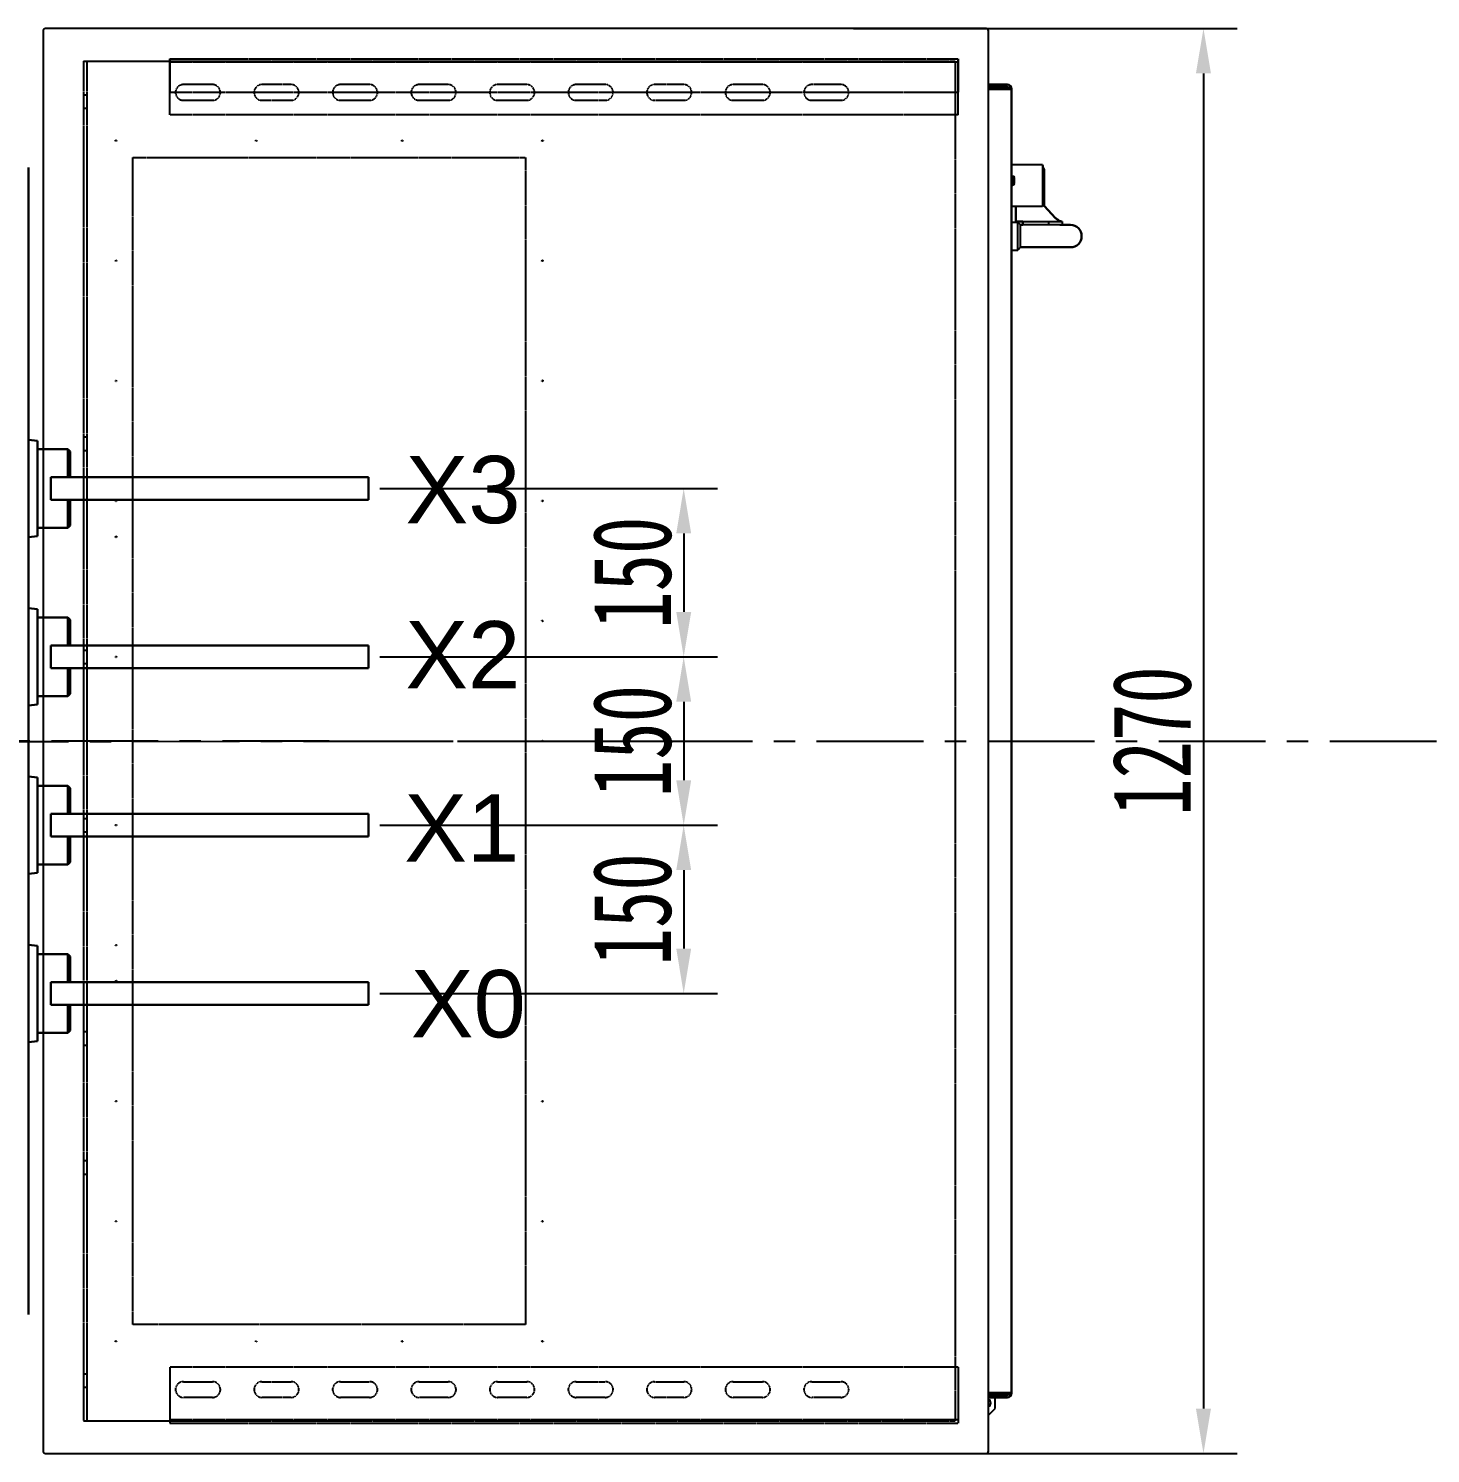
# Model space of a CAD drawing. Extents: x 54056 to 359947, y -41534 to 373650.
# Drawn here: x 81394 to 82643, y -39853 to -38583 of the extents above; entities that cross this region are included whole.
import ezdxf

# ---------------------------------------------------------------- set-up
doc = ezdxf.new("R2010")
doc.units = 0
doc.header["$LTSCALE"] = 3
doc.header["$MEASUREMENT"] = 0
doc.linetypes.add('CENTER', pattern=[50.8, 31.75, -6.35, 6.35, -6.35])
doc.linetypes.add('HIDDEN', pattern=[0.2, 0.1, -0.1])
doc.layers.get('0').update_dxf_attribs({"linetype": 'CONTINUOUS', "lineweight": 30})
doc.layers.get('DEFPOINTS').update_dxf_attribs({"linetype": 'CONTINUOUS', "lineweight": 20})
for name, color, linetype in [('02___PRT_ALL_AXES', 7, 'CONTINUOUS'), ('02__ASM_ALL_AXES', 7, 'CONTINUOUS'), ('CHAMFER', 7, 'CONTINUOUS'), ('DEFAULT_2', 8, 'HIDDEN'), ('ROUNDS', 7, 'CONTINUOUS')]:
    doc.layers.add(name, color=color, linetype=linetype)
doc.layers.add('DIM', color=4, linetype='CONTINUOUS', lineweight=20)
doc.styles.add('Note Text (ANSI)', font='arial.ttf')
doc.styles.get("Standard").update_dxf_attribs({"font": 'STFANGSO.TTF', "width": 0.7})
doc.dimstyles.new('1-15', dxfattribs={"dimscale": 20, "dimtxt": 3.5, "dimasz": 2, "dimexe": 1.5, "dimexo": 0.5, "dimgap": 0.5, "dimtad": 1, "dimtoh": 1, "dimdec": 1, "dimdsep": 46, "dimtxsty": 'Standard', "dimcen": 2.5, "dimclrd": 3, "dimclre": 3, "dimclrt": 3, "dimadec": 0, "dimazin": 2, "dimtfac": 1, "dimtdec": 1, "dimtmove": 0, "dimatfit": 2, "dimfxl": 1, "dimarcsym": 0})

# ---------------------------------------------------------------- blocks, each defined once
blk = doc.blocks.new('*D119')
at = {"color": 3, "linetype": 'ByBlock', "lineweight": -2, "transparency": 16777216}
for p, q in [((81706.7, -38993.2), (82007.6, -38993.2)), ((81977.6, -39033.2), (81977.6, -39103.2)), ((81706.7, -39143.2), (82007.6, -39143.2))]:
    blk.add_line(p, q, dxfattribs=at)
at = {"color": 3, "linetype": 'ByBlock', "transparency": 16777216}
for points in [[(81971, -39033.2), (81984.3, -39033.2), (81977.6, -38993.2)], [(81971, -39103.2), (81984.3, -39103.2), (81977.6, -39143.2)]]:
    blk.add_solid(points, dxfattribs=at)
at = {"layer": 'DEFPOINTS', "color": 0, "linetype": 'ByBlock', "transparency": 16777216}
for p in [(81696.7, -38993.2), (81696.7, -39143.2), (81977.6, -39143.2)]:
    blk.add_point(p, dxfattribs=at)
at = {"color": 3, "linetype": 'ByBlock', "lineweight": 30, "transparency": 16777216, "insert": (81931.8, -39068.2), "char_height": 70, "attachment_point": 5, "rotation": 90}
blk.add_mtext('150', dxfattribs=at)
blk = doc.blocks.new('*D70')
at = {"color": 3, "linetype": 'ByBlock', "lineweight": -2, "transparency": 16777216}
for p, q in [((81706.7, -39143.2), (82007.6, -39143.2)), ((81977.6, -39183.2), (81977.6, -39253.2)), ((81706.7, -39293.2), (82007.6, -39293.2))]:
    blk.add_line(p, q, dxfattribs=at)
at = {"color": 3, "linetype": 'ByBlock', "transparency": 16777216}
for points in [[(81971, -39183.2), (81984.3, -39183.2), (81977.6, -39143.2)], [(81971, -39253.2), (81984.3, -39253.2), (81977.6, -39293.2)]]:
    blk.add_solid(points, dxfattribs=at)
at = {"layer": 'DEFPOINTS', "color": 0, "linetype": 'ByBlock', "transparency": 16777216}
for p in [(81696.7, -39143.2), (81696.7, -39293.2), (81977.6, -39293.2)]:
    blk.add_point(p, dxfattribs=at)
at = {"color": 3, "linetype": 'ByBlock', "lineweight": 30, "transparency": 16777216, "insert": (81931.8, -39218.2), "char_height": 70, "attachment_point": 5, "rotation": 90}
blk.add_mtext('150', dxfattribs=at)
blk = doc.blocks.new('*D71')
at = {"color": 3, "linetype": 'ByBlock', "lineweight": -2, "transparency": 16777216}
for p, q in [((81706.7, -39293.2), (82007.6, -39293.2)), ((81977.6, -39333.2), (81977.6, -39403.2)), ((81706.7, -39443.2), (82007.6, -39443.2))]:
    blk.add_line(p, q, dxfattribs=at)
at = {"color": 3, "linetype": 'ByBlock', "transparency": 16777216}
for points in [[(81971, -39333.2), (81984.3, -39333.2), (81977.6, -39293.2)], [(81971, -39403.2), (81984.3, -39403.2), (81977.6, -39443.2)]]:
    blk.add_solid(points, dxfattribs=at)
at = {"layer": 'DEFPOINTS', "color": 0, "linetype": 'ByBlock', "transparency": 16777216}
for p in [(81696.7, -39293.2), (81696.7, -39443.2), (81977.6, -39443.2)]:
    blk.add_point(p, dxfattribs=at)
at = {"color": 3, "linetype": 'ByBlock', "lineweight": 30, "transparency": 16777216, "insert": (81931.8, -39368.2), "char_height": 70, "attachment_point": 5, "rotation": 90}
blk.add_mtext('150', dxfattribs=at)
blk = doc.blocks.new('*D89')
at = {"color": 3, "linetype": 'ByBlock', "lineweight": -2, "transparency": 16777216}
for p, q in [((82128.9, -38583.2), (82470.8, -38583.2)), ((82440.8, -38623.2), (82440.8, -39813.2)), ((82128.9, -39853.2), (82470.8, -39853.2))]:
    blk.add_line(p, q, dxfattribs=at)
at = {"color": 3, "linetype": 'ByBlock', "transparency": 16777216}
for points in [[(82434.1, -38623.2), (82447.5, -38623.2), (82440.8, -38583.2)], [(82434.1, -39813.2), (82447.5, -39813.2), (82440.8, -39853.2)]]:
    blk.add_solid(points, dxfattribs=at)
at = {"layer": 'DEFPOINTS', "color": 0, "linetype": 'ByBlock', "transparency": 16777216}
for p in [(82118.9, -38583.2), (82118.9, -39853.2), (82440.8, -39853.2)]:
    blk.add_point(p, dxfattribs=at)
at = {"color": 3, "linetype": 'ByBlock', "lineweight": 30, "transparency": 16777216, "insert": (82395, -39218.2), "char_height": 70, "attachment_point": 5, "rotation": 90}
blk.add_mtext('1270', dxfattribs=at)

msp = doc.modelspace()

# ---------------------------------------------------------------- linework, layer by layer
at = {"color": 7, "linetype": 'Continuous'}
for p, q in [((82265.74, -38633.17), (82249.24, -38633.17)), ((82265.74, -38637.17), (82249.24, -38637.17)), ((82265.955, -38637.17), (82269.74, -38637.17)), ((82269.74, -39799.17), (82269.74, -38637.17)), ((81393.74, -38707.17), (81393.74, -39729.17)), ((82298.74, -38709.17), (82298.74, -38741.17)), ((82273.74, -38755.67), (82273.74, -38741.67)), ((82298.74, -38741.17), (82309.093, -38752.17)), ((82279.74, -38755.17), (82273.74, -38755.17)), ((82279.74, -38758.17), (82277.74, -38758.17)), ((82279.74, -38758.17), (82279.74, -38755.17)), ((82322.24, -38758.17), (82312.839, -38758.17)), ((82322.24, -38778.17), (82277.74, -38778.17)), ((82249.24, -39799.17), (82265.74, -39799.17)), ((82265.955, -39799.17), (82269.74, -39799.17)), ((82265.74, -39803.17), (82249.24, -39803.17))]:
    msp.add_line(p, q, dxfattribs=at)
at = {"color": 3, "linetype": 'Continuous'}
for p, q in [((82265.74, -38635.17), (82249.24, -38635.17)), ((82265.74, -39801.17), (82249.24, -39801.17))]:
    msp.add_line(p, q, dxfattribs=at)
at = {"color": 6, "linetype": 'Continuous'}
for p, q in [((81393.74, -38949.747), (81401.74, -38950.67)), ((81401.74, -39035.67), (81401.74, -38950.67)), ((81401.74, -38958.17), (81428.74, -38958.17)), ((81428.74, -38983.17), (81428.74, -38958.17)), ((81430.74, -38960.17), (81428.74, -38958.17)), ((81430.74, -38983.17), (81430.74, -38960.171)), ((81413.74, -39003.17), (81413.74, -38983.17)), ((81696.74, -38983.17), (81413.74, -38983.17)), ((81696.74, -38983.17), (81696.74, -39003.17)), ((81413.74, -39003.17), (81696.74, -39003.17)), ((81428.74, -39028.17), (81428.74, -39003.17)), ((81430.74, -39026.169), (81430.74, -39003.17)), ((81430.74, -39026.17), (81428.74, -39028.17)), ((81393.74, -39036.593), (81401.74, -39035.67)), ((81401.74, -39028.17), (81428.74, -39028.17)), ((81393.74, -39099.747), (81401.74, -39100.67)), ((81401.74, -39185.67), (81401.74, -39100.67)), ((81401.74, -39108.17), (81428.74, -39108.17)), ((81428.74, -39133.17), (81428.74, -39108.17)), ((81430.74, -39110.17), (81428.74, -39108.17)), ((81430.74, -39133.17), (81430.74, -39110.171)), ((81413.74, -39153.17), (81413.74, -39133.17)), ((81696.74, -39133.17), (81413.74, -39133.17)), ((81696.74, -39133.17), (81696.74, -39153.17)), ((81413.74, -39153.17), (81696.74, -39153.17)), ((81428.74, -39178.17), (81428.74, -39153.17)), ((81430.74, -39176.169), (81430.74, -39153.17)), ((81401.74, -39178.17), (81428.74, -39178.17)), ((81430.74, -39176.17), (81428.74, -39178.17)), ((81393.74, -39186.593), (81401.74, -39185.67)), ((81393.74, -39249.747), (81401.74, -39250.67)), ((81401.74, -39250.67), (81401.74, -39335.67)), ((81401.74, -39258.17), (81428.74, -39258.17)), ((81428.74, -39258.17), (81428.74, -39283.17)), ((81430.74, -39260.17), (81428.74, -39258.17)), ((81430.74, -39260.171), (81430.74, -39283.17)), ((81413.74, -39283.17), (81413.74, -39303.17)), ((81413.74, -39283.17), (81696.74, -39283.17)), ((81696.74, -39303.17), (81696.74, -39283.17)), ((81696.74, -39303.17), (81413.74, -39303.17)), ((81428.74, -39303.17), (81428.74, -39328.17)), ((81430.74, -39303.17), (81430.74, -39326.169)), ((81401.74, -39328.17), (81428.74, -39328.17)), ((81430.74, -39326.17), (81428.74, -39328.17)), ((81393.74, -39336.593), (81401.74, -39335.67)), ((81393.74, -39399.747), (81401.74, -39400.67)), ((81401.74, -39400.67), (81401.74, -39485.67)), ((81401.74, -39408.17), (81428.74, -39408.17)), ((81428.74, -39408.17), (81428.74, -39433.17)), ((81430.74, -39410.17), (81428.74, -39408.17)), ((81430.74, -39410.171), (81430.74, -39433.17)), ((81413.74, -39433.17), (81413.74, -39453.17)), ((81413.74, -39433.17), (81696.74, -39433.17)), ((81696.74, -39453.17), (81696.74, -39433.17)), ((81696.74, -39453.17), (81413.74, -39453.17)), ((81428.74, -39453.17), (81428.74, -39478.17)), ((81430.74, -39453.17), (81430.74, -39476.169)), ((81401.74, -39478.17), (81428.74, -39478.17)), ((81430.74, -39476.17), (81428.74, -39478.17)), ((81393.74, -39486.593), (81401.74, -39485.67))]:
    msp.add_line(p, q, dxfattribs=at)
at = {"color": 7, "linetype": 'Continuous'}
for centre, radius, start, end in [((82265.74, -38637.17), 4, 0, 90), ((82295.74, -38709.17), 3, 0, 47.932428), ((82322.24, -38768.17), 10, 270, 90), ((82265.74, -39799.17), 4, 270, 0)]:
    msp.add_arc(centre, radius, start, end, dxfattribs=at)
at = {"color": 3, "linetype": 'Continuous'}
for centre, start, end in [((82265.74, -38637.17), 0, 90), ((82265.74, -39799.17), 270, 0)]:
    msp.add_arc(centre, 2, start, end, dxfattribs=at)
at = {"color": 7, "linetype": 'Continuous'}
msp.add_open_spline([(82314.74, -38755.17), (82314.263, -38755.17), (82312.985, -38754.945), (82311.079, -38753.833), (82309.783, -38752.746), (82309.093, -38752.17)], degree=3, knots=[0, 0, 0, 0, 0.21955943, 0.58626728, 1, 1, 1, 1], dxfattribs=at)
at = {"layer": '02___PRT_ALL_AXES', "color": 7, "linetype": 'Continuous'}
for p, q in [((82297.24, -38704.67), (82269.74, -38704.67)), ((82270.74, -38716.67), (82269.74, -38716.67)), ((82270.74, -38720.67), (82269.74, -38720.67)), ((82270.74, -38722.67), (82270.74, -38714.67)), ((82272.44, -38721.451), (82272.44, -38715.889)), ((82297.24, -38741.67), (82269.74, -38741.67)), ((82269.74, -38755.67), (82275.24, -38755.67)), ((82277.74, -38778.17), (82277.74, -38758.17)), ((82269.74, -38780.67), (82275.24, -38780.67))]:
    msp.add_line(p, q, dxfattribs=at)
at = {"layer": '02___PRT_ALL_AXES', "color": 7, "linetype": 'CENTER'}
for q in [(80882.857, -39218.17), (81960.015, -39218.17)]:
    msp.add_line((81661.74, -39218.17), q, dxfattribs=at)
at = {"layer": '02___PRT_ALL_AXES', "color": 8, "linetype": 'HIDDEN'}
for centre in [(81471.74, -38683.17), (81596.74, -38683.17), (81726.74, -38683.17), (81851.74, -38683.17), (81471.74, -38790.17), (81851.74, -38790.17), (81471.74, -38897.17), (81851.74, -38897.17), (81471.74, -39004.17), (81851.74, -39004.17), (81471.74, -39036.17), (81851.74, -39111.17), (81471.74, -39143.17), (81851.74, -39218.17), (81471.74, -39293.17), (81471.74, -39400.17), (81471.74, -39432.17), (81471.74, -39539.17), (81851.74, -39539.17), (81471.74, -39646.17), (81851.74, -39646.17), (81471.74, -39753.17), (81596.74, -39753.17), (81726.74, -39753.17), (81851.74, -39753.17)]:
    msp.add_circle(centre, 0.5, dxfattribs=at)
at = {"layer": '02___PRT_ALL_AXES', "color": 7, "linetype": 'Continuous'}
for centre, radius, start, end in [((82270.74, -38716.465), 1.795, 18.734269, 90), ((82270.74, -38720.875), 1.795, 270, 341.265731), ((82247.24, -39808.17), 4, 300, 60)]:
    msp.add_arc(centre, radius, start, end, dxfattribs=at)
at = {"layer": '02__ASM_ALL_AXES', "color": 1, "linetype": 'CENTER'}
msp.add_line((79048.087, -39219.095), (82660.255, -39218.17), dxfattribs=at)
at = {"layer": 'CHAMFER', "color": 7, "linetype": 'Continuous'}
for p, q in [((82297.24, -38704.67), (82297.24, -38741.67)), ((82297.74, -38705.17), (82297.24, -38704.67)), ((82297.74, -38705.17), (82297.74, -38741.17)), ((82297.74, -38741.17), (82297.24, -38741.67)), ((82277.74, -38758.17), (82275.24, -38755.67)), ((82275.24, -38780.67), (82275.24, -38755.67)), ((82277.74, -38778.17), (82277.74, -38758.17)), ((82279.74, -38755.17), (82314.74, -38755.17)), ((82302.74, -38755.17), (82302.74, -38758.17)), ((82314.74, -38755.17), (82314.74, -38758.17)), ((82277.74, -38778.17), (82275.24, -38780.67)), ((82253.24, -39801.17), (82251.24, -39799.17)), ((82250.24, -39818.17), (82255.24, -39813.17)), ((82255.24, -39813.17), (82255.24, -39803.17)), ((82249.24, -39818.17), (82250.24, -39818.17))]:
    msp.add_line(p, q, dxfattribs=at)
at = {"layer": 'CHAMFER', "color": 3, "linetype": 'Continuous'}
msp.add_line((82312.839, -38758.17), (82279.74, -38758.17), dxfattribs=at)
at = {"layer": 'DEFAULT_2', "color": 8, "linetype": 'HIDDEN'}
for p, q in [((81442.74, -38612.17), (81442.74, -39824.17)), ((81442.74, -38612.17), (82219.74, -38612.17)), ((81445.74, -38612.17), (81445.74, -39824.17)), ((81519.74, -38610.17), (82222.24, -38610.17)), ((81519.74, -38660.17), (81519.74, -38610.17)), ((82222.24, -38613.17), (81519.74, -38613.17)), ((82219.74, -39824.17), (82219.74, -38612.17)), ((82222.24, -38660.17), (82222.24, -38610.17)), ((81557.74, -38633.17), (81531.74, -38633.17)), ((81627.74, -38633.17), (81601.74, -38633.17)), ((81697.74, -38633.17), (81671.74, -38633.17)), ((81767.74, -38633.17), (81741.74, -38633.17)), ((81837.74, -38633.17), (81811.74, -38633.17)), ((81907.74, -38633.17), (81881.74, -38633.17)), ((81977.74, -38633.17), (81951.74, -38633.17)), ((82047.74, -38633.17), (82021.74, -38633.17)), ((82117.74, -38633.17), (82091.74, -38633.17)), ((81442.74, -38642.17), (81445.74, -38642.17)), ((81442.74, -38654.17), (81445.74, -38654.17)), ((81531.74, -38647.17), (81557.74, -38647.17)), ((81601.74, -38647.17), (81627.74, -38647.17)), ((81671.74, -38647.17), (81697.74, -38647.17)), ((81741.74, -38647.17), (81767.74, -38647.17)), ((81811.74, -38647.17), (81837.74, -38647.17)), ((81881.74, -38647.17), (81907.74, -38647.17)), ((81951.74, -38647.17), (81977.74, -38647.17)), ((82021.74, -38647.17), (82047.74, -38647.17)), ((82091.74, -38647.17), (82117.74, -38647.17)), ((82222.24, -38660.17), (81519.74, -38660.17)), ((81486.74, -38698.17), (81836.74, -38698.17)), ((81486.74, -39738.17), (81486.74, -38698.17)), ((81836.74, -38698.17), (81836.74, -39738.17)), ((81442.74, -38947.17), (81445.74, -38947.17)), ((81442.74, -38959.17), (81445.74, -38959.17)), ((81442.74, -39137.17), (81445.74, -39137.17)), ((81442.74, -39149.17), (81445.74, -39149.17)), ((81442.74, -39287.17), (81445.74, -39287.17)), ((81442.74, -39299.17), (81445.74, -39299.17)), ((81442.74, -39477.17), (81445.74, -39477.17)), ((81442.74, -39489.17), (81445.74, -39489.17)), ((81442.74, -39592.17), (81445.74, -39592.17)), ((81442.74, -39604.17), (81445.74, -39604.17)), ((81836.74, -39738.17), (81486.74, -39738.17)), ((81442.74, -39782.17), (81445.74, -39782.17)), ((81442.74, -39794.17), (81445.74, -39794.17)), ((82091.74, -39789.17), (82117.74, -39789.17)), ((82117.74, -39803.17), (82091.74, -39803.17)), ((81442.74, -39824.17), (82219.74, -39824.17)), ((81519.74, -39826.17), (82222.24, -39826.17))]:
    msp.add_line(p, q, dxfattribs=at)
for centre, start, end in [((81531.74, -38640.17), 90, 270), ((81557.74, -38640.17), 270, 90), ((81601.74, -38640.17), 90, 270), ((81627.74, -38640.17), 270, 90), ((81671.74, -38640.17), 90, 270), ((81697.74, -38640.17), 270, 90), ((81741.74, -38640.17), 90, 270), ((81767.74, -38640.17), 270, 90), ((81811.74, -38640.17), 90, 270), ((81837.74, -38640.17), 270, 90), ((81881.74, -38640.17), 90, 270), ((81907.74, -38640.17), 270, 90), ((81951.74, -38640.17), 90, 270), ((81977.74, -38640.17), 270, 90), ((82021.74, -38640.17), 90, 270), ((82047.74, -38640.17), 270, 90), ((82091.74, -38640.17), 90, 270), ((82117.74, -38640.17), 270, 90), ((82091.74, -39796.17), 90, 270), ((82117.74, -39796.17), 270, 90)]:
    msp.add_arc(centre, 7, start, end, dxfattribs=at)
at = {"layer": 'ROUNDS', "color": 7, "linetype": 'Continuous'}
for p, q in [((81406.74, -38585.17), (81406.74, -39851.17)), ((82247.24, -38583.17), (81408.74, -38583.17)), ((82249.24, -39851.17), (82249.24, -38585.17)), ((81408.74, -39853.17), (82247.24, -39853.17))]:
    msp.add_line(p, q, dxfattribs=at)
at = {"layer": 'ROUNDS', "color": 8, "linetype": 'HIDDEN'}
for p, q in [((81519.74, -38610.17), (81519.74, -38640.17)), ((82222.24, -38613.17), (81519.74, -38613.17)), ((82222.24, -38610.17), (82222.24, -38640.17)), ((82222.24, -38640.17), (81519.74, -38640.17)), ((82222.24, -39776.17), (81519.74, -39776.17)), ((81519.74, -39776.17), (81519.74, -39826.17)), ((82222.24, -39776.17), (82222.24, -39826.17)), ((81531.74, -39789.17), (81557.74, -39789.17)), ((81601.74, -39789.17), (81627.74, -39789.17)), ((81671.74, -39789.17), (81697.74, -39789.17)), ((81741.74, -39789.17), (81767.74, -39789.17)), ((81811.74, -39789.17), (81837.74, -39789.17)), ((81881.74, -39789.17), (81907.74, -39789.17)), ((81951.74, -39789.17), (81977.74, -39789.17)), ((82021.74, -39789.17), (82047.74, -39789.17)), ((81557.74, -39803.17), (81531.74, -39803.17)), ((81627.74, -39803.17), (81601.74, -39803.17)), ((81697.74, -39803.17), (81671.74, -39803.17)), ((81767.74, -39803.17), (81741.74, -39803.17)), ((81837.74, -39803.17), (81811.74, -39803.17)), ((81907.74, -39803.17), (81881.74, -39803.17)), ((81977.74, -39803.17), (81951.74, -39803.17)), ((82047.74, -39803.17), (82021.74, -39803.17)), ((82222.24, -39823.17), (81519.74, -39823.17))]:
    msp.add_line(p, q, dxfattribs=at)
at = {"layer": 'ROUNDS', "color": 7, "linetype": 'Continuous'}
for centre, start, end in [((81408.74, -38585.17), 90, 180), ((82247.24, -38585.17), 0, 90), ((81408.74, -39851.17), 180, 270), ((82247.24, -39851.17), 270, 0)]:
    msp.add_arc(centre, 2, start, end, dxfattribs=at)
at = {"layer": 'ROUNDS', "color": 8, "linetype": 'HIDDEN'}
for centre, start, end in [((81531.74, -39796.17), 90, 270), ((81557.74, -39796.17), 270, 90), ((81601.74, -39796.17), 90, 270), ((81627.74, -39796.17), 270, 90), ((81671.74, -39796.17), 90, 270), ((81697.74, -39796.17), 270, 90), ((81741.74, -39796.17), 90, 270), ((81767.74, -39796.17), 270, 90), ((81811.74, -39796.17), 90, 270), ((81837.74, -39796.17), 270, 90), ((81881.74, -39796.17), 90, 270), ((81907.74, -39796.17), 270, 90), ((81951.74, -39796.17), 90, 270), ((81977.74, -39796.17), 270, 90), ((82021.74, -39796.17), 90, 270), ((82047.74, -39796.17), 270, 90)]:
    msp.add_arc(centre, 7, start, end, dxfattribs=at)

# ---------------------------------------------------------------- texts
at = {"layer": 'DIM', "color": 3, "char_height": 60, "attachment_point": 1, "style": 'Note Text (ANSI)'}
for s, insert in [('X3', (81729.75, -38964.068)), ('X2', (81729.526, -39111.358)), ('X1', (81728.591, -39265.669)), ('X0', (81734.424, -39422.302))]:
    msp.add_mtext_dynamic_manual_height_columns(s, width=115.94, gutter_width=17.5, heights=[0], dxfattribs=dict(at, insert=insert))

# ---------------------------------------------------------------- dimensions: what is measured, and where the dimension line sits
at = {"color": 1, "linetype": 'ByBlock', "lineweight": 30}
for base, p1, p2, picture, middle in [((82440.805, -39853.17), (82118.855, -38583.17), (82118.855, -39853.17), '*D89', (82394.956, -39218.17)), ((81977.635, -39143.17), (81696.74, -38993.17), (81696.74, -39143.17), '*D119', (81931.786, -39068.17)), ((81977.635, -39293.17), (81696.74, -39143.17), (81696.74, -39293.17), '*D70', (81931.786, -39218.17)), ((81977.635, -39443.17), (81696.74, -39293.17), (81696.74, -39443.17), '*D71', (81931.786, -39368.17))]:
    dim = msp.add_linear_dim(base=base, p1=p1, p2=p2, angle=90, dimstyle='1-15', dxfattribs=at)
    dim.commit()
    dim.dimension.update_dxf_attribs({"geometry": picture, "text_midpoint": middle})

doc.saveas('drawing.dxf')
